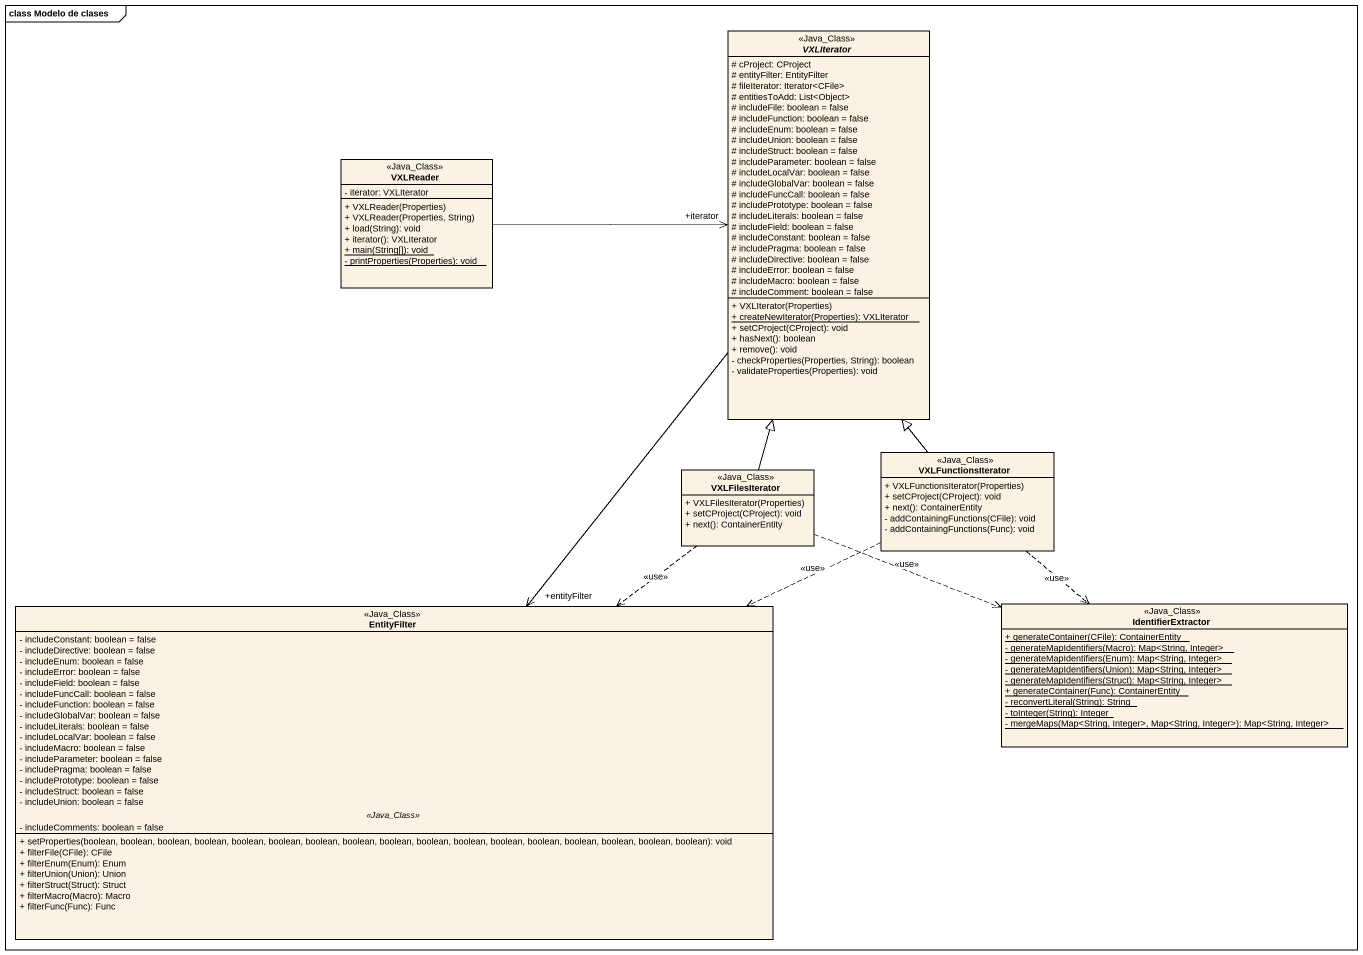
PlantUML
@startuml
mainframe class Modelo de clases
hide circle
hide empty members
skinparam classAttributeIconSize 0
abstract class VXLIterator <<Java_Class>> {
  # cProject: CProject
  # entityFilter: EntityFilter
  # fileIterator: Iterator<CFile>
  # entitiesToAdd: List<Object>
  # includeFile: boolean = false
  # includeFunction: boolean = false
  # includeEnum: boolean = false
  # includeUnion: boolean = false
  # includeStruct: boolean = false
  # includeParameter: boolean = false
  # includeLocalVar: boolean = false
  # includeGlobalVar: boolean = false
  # includeFuncCall: boolean = false
  # includePrototype: boolean = false
  # includeLiterals: boolean = false
  # includeField: boolean = false
  # includeConstant: boolean = false
  # includePragma: boolean = false
  # includeDirective: boolean = false
  # includeError: boolean = false
  # includeMacro: boolean = false
  # includeComment: boolean = false
  + VXLIterator(Properties)
  {static} + createNewIterator(Properties): VXLIterator
  + setCProject(CProject): void
  + hasNext(): boolean
  + remove(): void
  - checkProperties(Properties, String): boolean
  - validateProperties(Properties): void
}
class VXLReader <<Java_Class>> {
  - iterator: VXLIterator
  + VXLReader(Properties)
  + VXLReader(Properties, String)
  + load(String): void
  + iterator(): VXLIterator
  {static} + main(String[]): void
  {static} - printProperties(Properties): void
}
class VXLFunctionsIterator <<Java_Class>> {
  + VXLFunctionsIterator(Properties)
  + setCProject(CProject): void
  + next(): ContainerEntity
  - addContainingFunctions(CFile): void
  - addContainingFunctions(Func): void
}
class VXLFilesIterator <<Java_Class>> {
  + VXLFilesIterator(Properties)
  + setCProject(CProject): void
  + next(): ContainerEntity
}
class EntityFilter <<Java_Class>> {
  - includeConstant: boolean = false
  - includeDirective: boolean = false
  - includeEnum: boolean = false
  - includeError: boolean = false
  - includeField: boolean = false
  - includeFuncCall: boolean = false
  - includeFunction: boolean = false
  - includeGlobalVar: boolean = false
  - includeLiterals: boolean = false
  - includeLocalVar: boolean = false
  - includeMacro: boolean = false
  - includeParameter: boolean = false
  - includePragma: boolean = false
  - includePrototype: boolean = false
  - includeStruct: boolean = false
  - includeUnion: boolean = false
  .. <<Java_Class>> ..
  - includeComments: boolean = false
  --
  + setProperties(boolean, boolean, boolean, boolean, boolean, boolean, boolean, boolean, boolean, boolean, boolean, boolean, boolean, boolean, boolean, boolean, boolean): void
  + filterFile(CFile): CFile
  + filterEnum(Enum): Enum
  + filterUnion(Union): Union
  + filterStruct(Struct): Struct
  + filterMacro(Macro): Macro
  + filterFunc(Func): Func
}
class IdentifierExtractor <<Java_Class>> {
  {static} + generateContainer(CFile): ContainerEntity
  {static} - generateMapIdentifiers(Macro): Map<String, Integer>
  {static} - generateMapIdentifiers(Enum): Map<String, Integer>
  {static} - generateMapIdentifiers(Union): Map<String, Integer>
  {static} - generateMapIdentifiers(Struct): Map<String, Integer>
  {static} + generateContainer(Func): ContainerEntity
  {static} - reconvertLiteral(String): String
  {static} - toInteger(String): Integer
  {static} - mergeMaps(Map<String, Integer>, Map<String, Integer>): Map<String, Integer>
}
VXLIterator --> "+entityFilter" EntityFilter
VXLReader -right-> "+iterator" VXLIterator
VXLFunctionsIterator -up-|> VXLIterator
VXLFunctionsIterator .left.> EntityFilter : <<use>>
VXLFunctionsIterator ..> IdentifierExtractor : <<use>>
VXLFilesIterator -up-|> VXLIterator
VXLFilesIterator ..> EntityFilter : <<use>>
VXLFilesIterator .right.> IdentifierExtractor : <<use>>
@enduml
